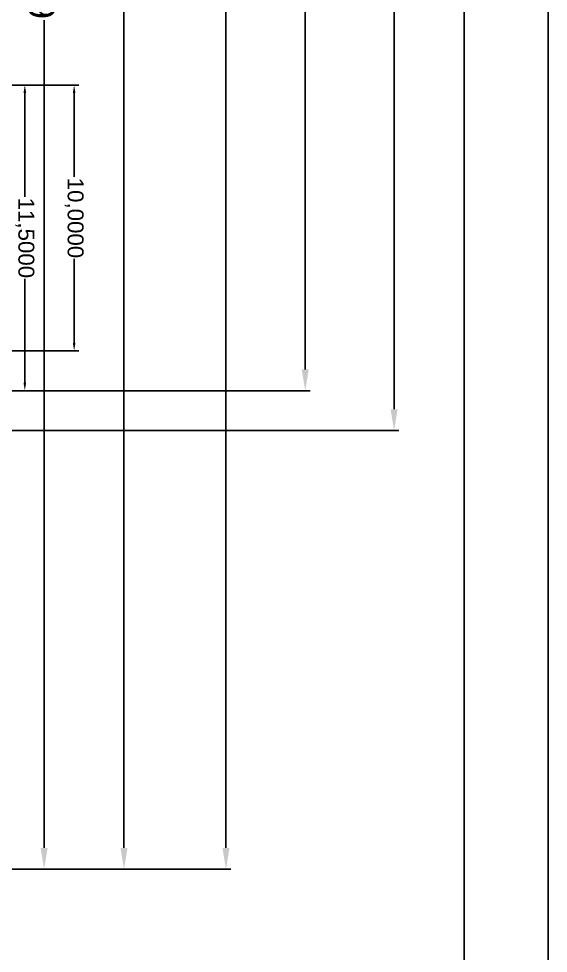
# Model space of a CAD drawing. Header units: millimetres. Extents: x -129 to 171, y -129 to 202.
# Drawn here: x 138.95 to 158.87, y 24.45 to 59.62 of the extents above; entities that cross this region are included whole.
import ezdxf

# ---------------------------------------------------------------- set-up
doc = ezdxf.new("R2010")
doc.units = ezdxf.units.MM
doc.header["$MEASUREMENT"] = 0
for name, color, linetype, plot in [('Dimenisuni corp 1', 11, 'Continuous', False), ('Dimensiuni corp 0', 11, 'Continuous', False), ('Dimensiuni interior_1', 11, 'Continuous', False), ('Dimensiuni scară', 11, 'Continuous', False)]:
    doc.layers.add(name, color=color, linetype=linetype, plot=plot)
doc.styles.get("Standard").update_dxf_attribs({"font": 'arial.ttf'})
doc.dimstyles.get("Standard").update_dxf_attribs({"dimtxt": 0.18, "dimasz": 0.18, "dimexe": 0.18, "dimexo": 0.0625, "dimgap": 0.09, "dimtad": 0, "dimtih": 1, "dimtoh": 1, "dimdec": 4, "dimzin": 0, "dimdsep": 46, "dimtxsty": 'Standard', "dimcen": 0.09, "dimadec": 0, "dimazin": 0, "dimtfac": 1, "dimtdec": 4, "dimtofl": 0, "dimtmove": 0, "dimatfit": 3, "dimfxl": 1, "dimtolj": 1, "dimtzin": 0, "dimarcsym": 0})

# ---------------------------------------------------------------- blocks, each defined once
blk = doc.blocks.new('*D291')
at = {"layer": 'Defpoints', "color": 0, "transparency": 16777216}
for p in [(146.877, 99.051), (155.182, 99.051), (146.877, 30.051)]:
    blk.add_point(p, dxfattribs=at)
at = {"layer": 'Dimensiuni scară', "color": 1, "lineweight": -2, "transparency": 16777216}
for p, q in [((146.939, 99.051), (155.362, 99.051)), ((155.182, 98.251), (155.182, 67.107)), ((155.182, 30.851), (155.182, 61.996)), ((146.939, 30.051), (155.362, 30.051))]:
    blk.add_line(p, q, dxfattribs=at)
at = {"layer": 'Dimensiuni scară', "color": 1, "transparency": 16777216}
for points in [[(155.048, 98.251), (155.315, 98.251), (155.182, 99.051)], [(155.048, 30.851), (155.315, 30.851), (155.182, 30.051)]]:
    blk.add_solid(points, dxfattribs=at)
at = {"layer": 'Dimensiuni scară', "color": 0, "transparency": 16777216, "insert": (155.182, 64.551), "char_height": 1, "attachment_point": 5, "rotation": 90}
blk.add_mtext('\\A1;69,0000', dxfattribs=at)
blk = doc.blocks.new('*D292')
at = {"layer": 'Defpoints', "color": 0, "transparency": 16777216}
for p in [(146.877, 117.051), (158.185, 117.051), (146.877, 30.051)]:
    blk.add_point(p, dxfattribs=at)
at = {"layer": 'Dimensiuni corp 0', "color": 1, "lineweight": -2, "transparency": 16777216}
for p, q in [((146.939, 117.051), (158.365, 117.051)), ((158.185, 116.251), (158.185, 76.104)), ((158.185, 30.851), (158.185, 70.998)), ((146.939, 30.051), (158.365, 30.051))]:
    blk.add_line(p, q, dxfattribs=at)
at = {"layer": 'Dimensiuni corp 0', "color": 1, "transparency": 16777216}
for points in [[(158.052, 116.251), (158.319, 116.251), (158.185, 117.051)], [(158.052, 30.851), (158.319, 30.851), (158.185, 30.051)]]:
    blk.add_solid(points, dxfattribs=at)
at = {"layer": 'Dimensiuni corp 0', "color": 0, "transparency": 16777216, "insert": (158.185, 73.551), "char_height": 1, "attachment_point": 5, "rotation": 90}
blk.add_mtext('\\A1;87,0000', dxfattribs=at)
blk = doc.blocks.new('*D293')
at = {"layer": 'Defpoints', "color": 0, "transparency": 16777216}
for p in [(146.877, 120.051), (162.021, 120.051), (146.877, 30.051)]:
    blk.add_point(p, dxfattribs=at)
at = {"layer": 'Dimensiuni corp 0', "color": 1, "lineweight": -2, "transparency": 16777216}
for p, q in [((146.939, 120.051), (162.201, 120.051)), ((162.021, 119.251), (162.021, 77.604)), ((162.021, 30.851), (162.021, 72.499)), ((146.939, 30.051), (162.201, 30.051))]:
    blk.add_line(p, q, dxfattribs=at)
at = {"layer": 'Dimensiuni corp 0', "color": 1, "transparency": 16777216}
for points in [[(161.888, 119.251), (162.154, 119.251), (162.021, 120.051)], [(161.888, 30.851), (162.154, 30.851), (162.021, 30.051)]]:
    blk.add_solid(points, dxfattribs=at)
at = {"layer": 'Dimensiuni corp 0', "color": 0, "transparency": 16777216, "insert": (162.021, 75.051), "char_height": 1, "attachment_point": 5, "rotation": 90}
blk.add_mtext('\\A1;90,0000', dxfattribs=at)
blk = doc.blocks.new('*D314')
at = {"layer": 'Defpoints', "color": 0, "transparency": 16777216}
for p in [(146.877, 133.551), (165.003, 133.551), (146.877, 48.051)]:
    blk.add_point(p, dxfattribs=at)
at = {"layer": 'Dimenisuni corp 1', "color": 1, "lineweight": -2, "transparency": 16777216}
for p, q in [((146.939, 133.551), (165.183, 133.551)), ((165.003, 132.751), (165.003, 77.604)), ((165.003, 48.851), (165.003, 72.498)), ((146.939, 48.051), (165.183, 48.051))]:
    blk.add_line(p, q, dxfattribs=at)
at = {"layer": 'Dimenisuni corp 1', "color": 1, "transparency": 16777216}
for points in [[(164.869, 132.751), (165.136, 132.751), (165.003, 133.551)], [(164.869, 48.851), (165.136, 48.851), (165.003, 48.051)]]:
    blk.add_solid(points, dxfattribs=at)
at = {"layer": 'Dimenisuni corp 1', "color": 0, "transparency": 16777216, "insert": (165.003, 75.051), "char_height": 1, "attachment_point": 5, "rotation": 90}
blk.add_mtext('\\A1;85,5000', dxfattribs=at)
blk = doc.blocks.new('*D315')
at = {"layer": 'Defpoints', "color": 0, "transparency": 16777216}
for p in [(146.877, 133.551), (168.345, 133.551), (146.877, 46.551)]:
    blk.add_point(p, dxfattribs=at)
at = {"layer": 'Dimenisuni corp 1', "color": 1, "lineweight": -2, "transparency": 16777216}
for p, q in [((146.939, 133.551), (168.525, 133.551)), ((168.345, 132.751), (168.345, 92.604)), ((168.345, 47.351), (168.345, 87.498)), ((146.939, 46.551), (168.525, 46.551))]:
    blk.add_line(p, q, dxfattribs=at)
at = {"layer": 'Dimenisuni corp 1', "color": 1, "transparency": 16777216}
for points in [[(168.212, 132.751), (168.478, 132.751), (168.345, 133.551)], [(168.212, 47.351), (168.478, 47.351), (168.345, 46.551)]]:
    blk.add_solid(points, dxfattribs=at)
at = {"layer": 'Dimenisuni corp 1', "color": 0, "transparency": 16777216, "insert": (168.345, 90.051), "char_height": 1, "attachment_point": 5, "rotation": 90}
blk.add_mtext('\\A1;87,0000', dxfattribs=at)
blk = doc.blocks.new('*D316')
at = {"layer": 'Defpoints', "color": 0, "transparency": 16777216}
for p in [(146.877, 133.551), (170.985, 133.551), (146.877, 16.551)]:
    blk.add_point(p, dxfattribs=at)
at = {"layer": 'Dimenisuni corp 1', "color": 1, "lineweight": -2, "transparency": 16777216}
for p, q in [((146.939, 133.551), (171.165, 133.551)), ((170.985, 132.751), (170.985, 77.945)), ((170.985, 17.351), (170.985, 72.157)), ((146.939, 16.551), (171.165, 16.551))]:
    blk.add_line(p, q, dxfattribs=at)
at = {"layer": 'Dimenisuni corp 1', "color": 1, "transparency": 16777216}
for points in [[(170.852, 132.751), (171.118, 132.751), (170.985, 133.551)], [(170.852, 17.351), (171.118, 17.351), (170.985, 16.551)]]:
    blk.add_solid(points, dxfattribs=at)
at = {"layer": 'Dimenisuni corp 1', "color": 0, "transparency": 16777216, "insert": (170.985, 75.051), "char_height": 1, "attachment_point": 5, "rotation": 90}
blk.add_mtext('\\A1;117,0000', dxfattribs=at)
blk = doc.blocks.new('*D317')
at = {"layer": 'Defpoints', "color": 0, "transparency": 16777216}
for p in [(146.877, 133.551), (174.145, 133.551), (146.877, 13.551)]:
    blk.add_point(p, dxfattribs=at)
at = {"layer": 'Dimenisuni corp 1', "color": 1, "lineweight": -2, "transparency": 16777216}
for p, q in [((146.939, 133.551), (174.325, 133.551)), ((174.145, 132.751), (174.145, 76.445)), ((174.145, 14.351), (174.145, 70.657)), ((146.939, 13.551), (174.325, 13.551))]:
    blk.add_line(p, q, dxfattribs=at)
at = {"layer": 'Dimenisuni corp 1', "color": 1, "transparency": 16777216}
for points in [[(174.012, 132.751), (174.279, 132.751), (174.145, 133.551)], [(174.012, 14.351), (174.279, 14.351), (174.145, 13.551)]]:
    blk.add_solid(points, dxfattribs=at)
at = {"layer": 'Dimenisuni corp 1', "color": 0, "transparency": 16777216, "insert": (174.145, 73.551), "char_height": 1, "attachment_point": 5, "rotation": 90}
blk.add_mtext('\\A1;120,0000', dxfattribs=at)
blk = doc.blocks.new('*D349')
at = {"layer": 'Defpoints', "color": 0, "transparency": 16777216}
for p in [(143.877, 59.551), (143.877, 49.551), (156.31, 49.551)]:
    blk.add_point(p, dxfattribs=at)
at = {"layer": 'Dimensiuni interior_1', "color": 1, "lineweight": -2, "transparency": 16777216}
for p, q in [((143.939, 59.551), (156.49, 59.551)), ((156.31, 59.251), (156.31, 56.091)), ((156.31, 49.851), (156.31, 53.012)), ((143.939, 49.551), (156.49, 49.551))]:
    blk.add_line(p, q, dxfattribs=at)
at = {"layer": 'Dimensiuni interior_1', "color": 1, "transparency": 16777216}
for points in [[(156.36, 59.251), (156.26, 59.251), (156.31, 59.551)], [(156.36, 49.851), (156.26, 49.851), (156.31, 49.551)]]:
    blk.add_solid(points, dxfattribs=at)
at = {"layer": 'Dimensiuni interior_1', "color": 0, "transparency": 16777216, "insert": (156.31, 54.551), "char_height": 0.6, "attachment_point": 5, "rotation": 270}
blk.add_mtext('\\A1;10,0000', dxfattribs=at)
blk = doc.blocks.new('*D355')
at = {"layer": 'Defpoints', "color": 0, "transparency": 16777216}
for p in [(143.877, 59.551), (143.877, 48.051), (154.456, 48.051)]:
    blk.add_point(p, dxfattribs=at)
at = {"layer": 'Dimensiuni interior_1', "color": 1, "lineweight": -2, "transparency": 16777216}
for p, q in [((143.939, 59.551), (154.636, 59.551)), ((154.456, 59.251), (154.456, 55.341)), ((154.456, 48.351), (154.456, 52.262)), ((143.939, 48.051), (154.636, 48.051))]:
    blk.add_line(p, q, dxfattribs=at)
at = {"layer": 'Dimensiuni interior_1', "color": 1, "transparency": 16777216}
for points in [[(154.506, 59.251), (154.406, 59.251), (154.456, 59.551)], [(154.506, 48.351), (154.406, 48.351), (154.456, 48.051)]]:
    blk.add_solid(points, dxfattribs=at)
at = {"layer": 'Dimensiuni interior_1', "color": 0, "transparency": 16777216, "insert": (154.456, 53.801), "char_height": 0.6, "attachment_point": 5, "rotation": 270}
blk.add_mtext('\\A1;11,5000', dxfattribs=at)
blk = doc.blocks.new('A$Ca0c041a6')
at = {"layer": 'Dimenisuni corp 1'}
dim = blk.add_linear_dim(base=(129.72593, 51.3), p1=(111.59982, -34.2), p2=(111.59982, 51.3), angle=90, dimstyle='Standard', dxfattribs=at)
dim.commit()
dim.dimension.update_dxf_attribs({"geometry": '*D314', "text_midpoint": (129.72593, -7.2), "dimtype": 128, "insert": (-35.27669, -82.25133)})
for base, p1, picture, middle in [((133.06822, 51.3), (111.59982, -35.7), '*D315', (133.06822, 7.8)), ((135.70827, 51.3), (111.59982, -65.7), '*D316', (135.70827, -7.2)), ((138.86867, 51.3), (111.59982, -68.7), '*D317', (138.86867, -8.7))]:
    dim = blk.add_linear_dim(base=base, p1=p1, p2=(111.59982, 51.3), angle=90, dimstyle='Standard', dxfattribs=at)
    dim.commit()
    dim.dimension.update_dxf_attribs({"geometry": picture, "text_midpoint": middle, "insert": (-35.27669, -82.25133)})
at = {"layer": 'Dimensiuni corp 0'}
for base, p2, picture, middle in [((126.74447, 37.8, -30), (111.59982, 37.8, -30), '*D293', (126.74447, -7.2, -30)), ((122.90879, 34.8, -30), (111.59982, 34.8, -30), '*D292', (122.90879, -8.7, -30))]:
    dim = blk.add_linear_dim(base=base, p1=(111.59982, -52.2, -30), p2=p2, angle=90, dimstyle='Standard', dxfattribs=at)
    dim.commit()
    dim.dimension.update_dxf_attribs({"geometry": picture, "text_midpoint": middle, "insert": (-35.27669, -82.25133)})
at = {"layer": 'Dimensiuni interior_1'}
for base, p2, picture, middle in [((121.03316, -32.7, 15), (108.59982, -32.7, 15), '*D349', (121.03316, -27.7, 15)), ((119.17932, -34.2, 15), (108.59982, -34.2, 15), '*D355', (119.17932, -28.45, 15))]:
    dim = blk.add_linear_dim(base=base, p1=(108.59982, -22.7, 15), p2=p2, angle=270, dimstyle='Standard', override={"dimtxt": 0.6, "dimasz": 0.3, "dimse2": 0}, dxfattribs=at)
    dim.commit()
    dim.dimension.update_dxf_attribs({"geometry": picture, "text_midpoint": middle, "dimtype": 128, "insert": (-35.27669, -82.25133)})
at = {"layer": 'Dimensiuni scară'}
dim = blk.add_linear_dim(base=(119.90503, 16.8, -30), p1=(111.59982, -52.2, -30), p2=(111.59982, 16.8, -30), angle=90, dimstyle='Standard', dxfattribs=at)
dim.commit()
dim.dimension.update_dxf_attribs({"geometry": '*D291', "text_midpoint": (119.90503, -17.7, -30), "dimtype": 128, "insert": (-35.27669, -82.25133)})

msp = doc.modelspace()

# ---------------------------------------------------------------- block references
msp.add_blockref('A$Ca0c041a6', (20.005, 79.822))

doc.saveas('drawing.dxf')
